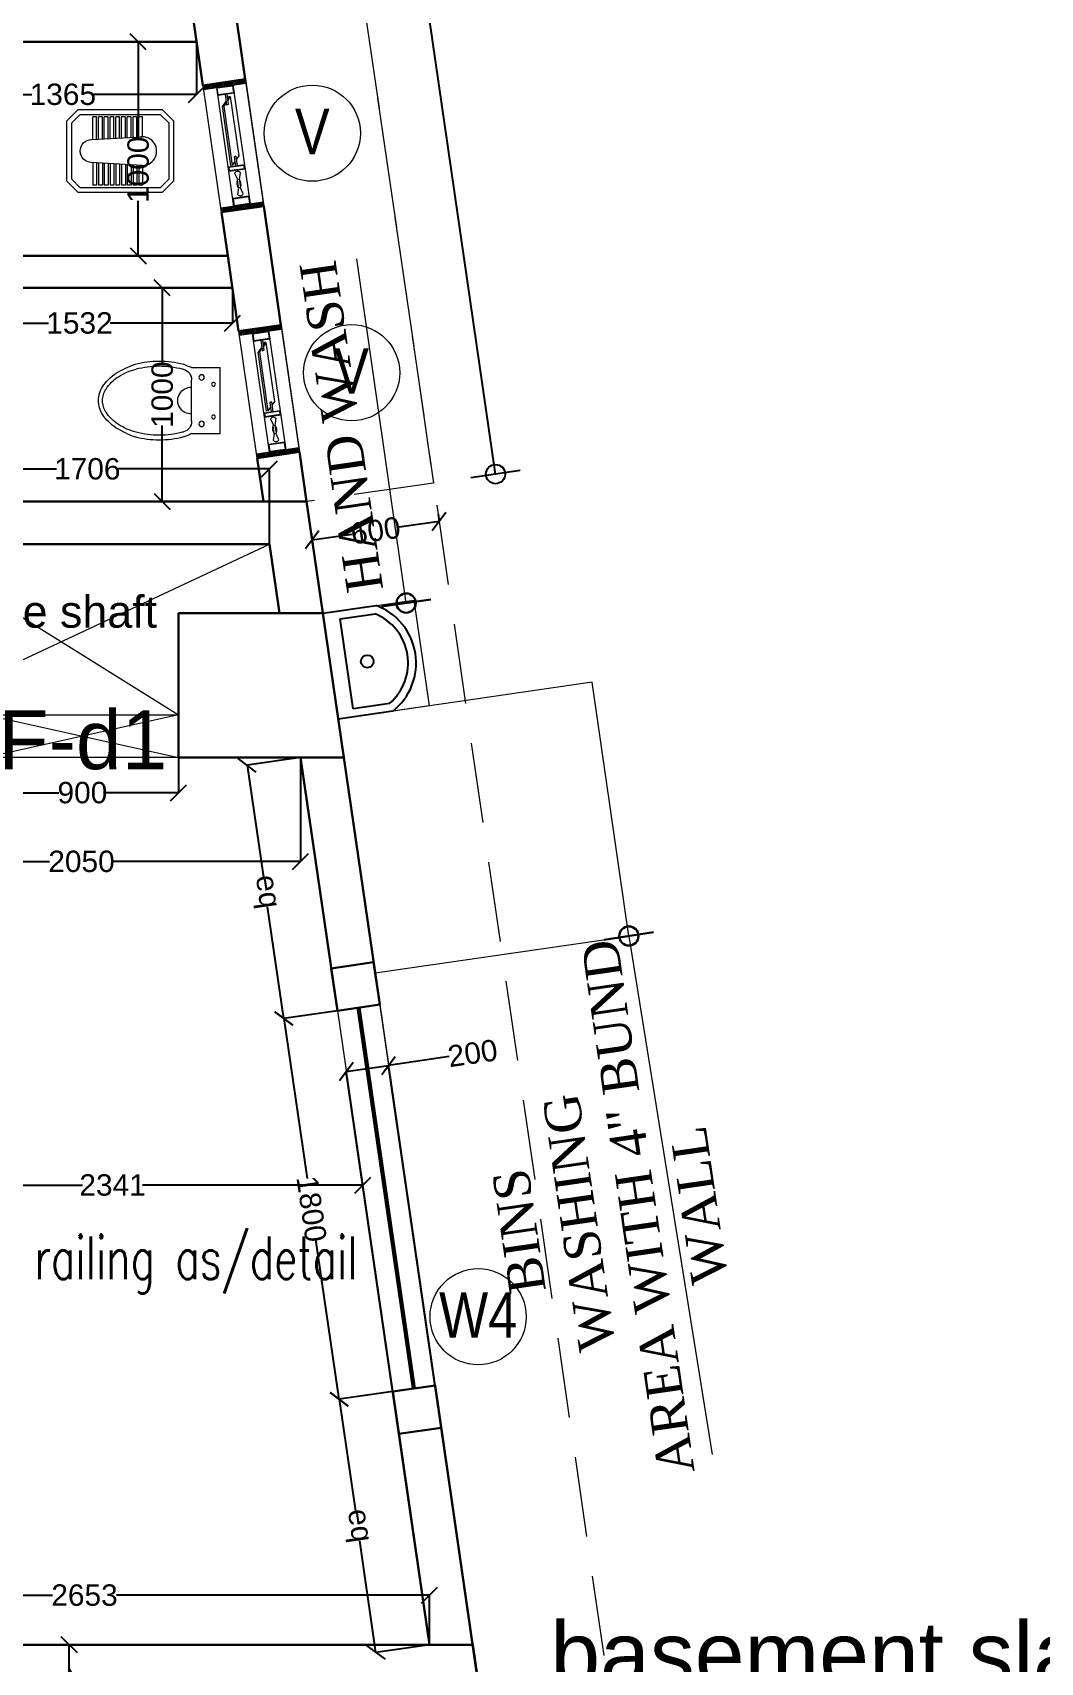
# Model space of a CAD drawing. Header units: inches. Extents: x 148614 to 294443, y 4730 to 138360.
# Drawn here: x 235160 to 239875, y 115113 to 122737 of the extents above; entities that cross this region are included whole.
import ezdxf
from ezdxf.enums import TextEntityAlignment as Align

# ---------------------------------------------------------------- set-up
doc = ezdxf.new("R2010")
doc.units = ezdxf.units.IN
doc.header["$MEASUREMENT"] = 0
for name, pattern in [('( Hidden )', [0.375, 0.25, -0.125]), ('1', [0]), ('HIDDEN2', [0.1875, 0.125, -0.0625])]:
    doc.linetypes.add(name, pattern=pattern)
doc.layers.get('DEFPOINTS').update_dxf_attribs({"color": 40, "lineweight": 15})
for name, color, linetype, lineweight in [('00_after bu', 7, 'Continuous', 13), ('A -PLASTER LINE', 8, 'Continuous', 0), ('basin', 13, 'Continuous', 0), ('BUILDING  LINE', 46, 'Continuous', 0), ('Column', 32, 'Continuous', 30), ('description text', 34, 'Continuous', 15), ('DIAMENSION', 122, 'Continuous', 15), ('DIMENSION', 1, 'Continuous', 15), ('door window text', 242, 'Continuous', 13), ('dotted gen.& dotted windows', 252, 'HIDDEN2', 15), ('furniture', 252, '1', 15), ('glass', 132, 'Continuous', 25), ('I- STONE', 8, 'Continuous', 0), ('I- WINDOW', 8, 'Continuous', 0), ('Lvl.', 34, 'Continuous', 13), ('MEP INPUTS', 7, 'Continuous', 15), ('mullion', 6, 'Continuous', 30), ('room text', 7, 'Continuous', 13), ('SDA_ELEVATION', 8, 'Continuous', 15), ('text', 7, 'Continuous', 15), ('wall cut', 7, 'Continuous', 30), ('wall ele', 7, 'Continuous', 15), ('WALLS', 7, 'Continuous', 15)]:
    doc.layers.add(name, color=color, linetype=linetype, lineweight=lineweight)
for name, color, linetype in [('DIM 02 DMART', 8, 'Continuous'), ('FURN', 6, 'Continuous'), ('toilet area', 7, 'Continuous')]:
    doc.layers.add(name, color=color, linetype=linetype)
doc.styles.add('ARIAL', font='arial.ttf')
doc.styles.add('dim detail', font='simplex.shx', dxfattribs={"width": 0.65})
doc.styles.add('dim inside', font='simplex.shx', dxfattribs={"width": 0.7, "height": 100})
doc.styles.add('opning tag', font='ARIALN.TTF', dxfattribs={"height": 175})
doc.styles.add('room text', font='arial.ttf', dxfattribs={"height": 150})
doc.styles.add('style2', font='GOTHIC.TTF', dxfattribs={"height": 180})
doc.dimstyles.new('dim inside', dxfattribs={"dimtxt": 225, "dimasz": 180, "dimexe": 0, "dimexo": 0, "dimgap": 10, "dimtad": 0, "dimdec": 0, "dimzin": 0, "dimdsep": 46, "dimtxsty": 'dim detail', "dimblk": 'SMALL', "dimcen": 0.09, "dimse1": 1, "dimse2": 1, "dimclrd": 256, "dimclrt": 256, "dimadec": 0, "dimazin": 0, "dimtfac": 1, "dimtdec": 0, "dimtofl": 0, "dimtmove": 1, "dimatfit": 3, "dimldrblk": 'SMALL', "dimfxl": 1, "dimtolj": 1, "dimtzin": 0, "dimlwd": -1, "dimarcsym": 2})
doc.dimstyles.new('Dmart', dxfattribs={"dimtxt": 100, "dimasz": 75, "dimexe": 0.0625, "dimexo": 0.0625, "dimgap": 0.09, "dimtad": 0, "dimdec": 0, "dimzin": 0, "dimdsep": 46, "dimtxsty": 'ARIAL', "dimblk": 'OBLIQUE', "dimcen": 0.09, "dimclrt": 252, "dimadec": 0, "dimazin": 0, "dimtfac": 1, "dimtdec": 0, "dimtofl": 0, "dimtmove": 1, "dimatfit": 3, "dimldrblk": 'OBLIQUE', "dimfxl": 1, "dimtolj": 1, "dimtzin": 0, "dimarcsym": 0})

# ---------------------------------------------------------------- blocks, each defined once
blk = doc.blocks.new('FUR')
at = {"layer": 'FURN'}
for p, q in [((290.2171, 238.0916), (290.4835, 238.0916)), ((290.2985, 238.0516), (290.473, 238.0516)), ((290.2985, 237.6016), (290.2985, 238.0516)), ((290.4797, 237.6016), (290.2985, 237.6016)), ((290.4908, 237.5616), (290.2171, 237.5616))]:
    blk.add_line(p, q, dxfattribs=at)
blk.add_circle((290.4007, 237.8235), 0.0315, dxfattribs=at)
for radius, start, end in [(0.3034, 299.91332, 61.6705), (0.2634, 302.15441, 59.55473)]:
    blk.add_arc((290.3395, 237.8245), radius, start, end, dxfattribs=at)
blk = doc.blocks.new('A$C6CC7756A')
at = {"layer": 'basin'}
blk.add_lwpolyline([(0, 0.5), (0.43, 0.5), (0.43, 0), (0, 0)], close=True, dxfattribs=at)
at = {"layer": 'FURN', "xscale": 0.9433962264139287, "yscale": 0.9433962264139287, "zscale": 0.9433962264139287, "rotation": 180}
blk.add_blockref('FUR', (274.2197, 224.6147), dxfattribs=at)
blk = doc.blocks.new('_Oblique')
at = {"color": 0, "linetype": 'ByBlock', "lineweight": -2}
blk.add_line((-0.5, -0.5), (0.5, 0.5), dxfattribs=at)
blk = doc.blocks.new('*D230')
at = {"layer": 'DEFPOINTS', "color": 0}
for p in [(234364, 119346), (236414, 119346), (236414, 118859.8)]:
    blk.add_point(p, dxfattribs=at)
at = {"layer": 'DIM 02 DMART', "color": 0, "lineweight": -2}
for p, q in [((234364, 119345.9), (234364, 118859.8)), ((236414, 119345.9), (236414, 118859.8)), ((234364, 118859.8), (235238.9, 118859.8)), ((236414, 118859.8), (235539.1, 118859.8))]:
    blk.add_line(p, q, dxfattribs=at)
at = {"layer": 'DIM 02 DMART', "color": 0, "lineweight": -2, "xscale": 75, "yscale": 75, "zscale": 75, "rotation": 180}
blk.add_blockref('_Oblique', (234364, 118859.8), dxfattribs=at)
at = {"layer": 'DIM 02 DMART', "color": 0, "lineweight": -2, "xscale": 75, "yscale": 75, "zscale": 75}
blk.add_blockref('_Oblique', (236414, 118859.8), dxfattribs=at)
at = {"layer": 'DIM 02 DMART', "color": 252, "insert": (235389, 118859.8), "char_height": 100, "attachment_point": 5, "style": 'ARIAL'}
blk.add_mtext('\\A1;2050', dxfattribs=at)
blk = doc.blocks.new('*D231')
at = {"layer": 'DEFPOINTS', "color": 0}
for p in [(237017, 115427.4), (234364, 115196), (237017, 115196)]:
    blk.add_point(p, dxfattribs=at)
at = {"layer": 'DIM 02 DMART', "color": 0, "lineweight": -2}
for p, q in [((234364, 115196), (234364, 115427.4)), ((234364, 115427.4), (235252.7, 115427.4)), ((237017, 115427.4), (235553.3, 115427.4)), ((237017, 115196), (237017, 115427.4))]:
    blk.add_line(p, q, dxfattribs=at)
at = {"layer": 'DIM 02 DMART', "color": 0, "lineweight": -2, "xscale": 75, "yscale": 75, "zscale": 75, "rotation": 180}
blk.add_blockref('_Oblique', (234364, 115427.4), dxfattribs=at)
at = {"layer": 'DIM 02 DMART', "color": 0, "lineweight": -2, "xscale": 75, "yscale": 75, "zscale": 75}
blk.add_blockref('_Oblique', (237017, 115427.4), dxfattribs=at)
at = {"layer": 'DIM 02 DMART', "color": 252, "insert": (235403, 115427.4), "char_height": 100, "attachment_point": 5, "style": 'ARIAL'}
blk.add_mtext('\\A1;2653', dxfattribs=at)
blk = doc.blocks.new('*D113')
at = {"layer": 'DEFPOINTS', "color": 0}
for p in [(234739.1, 115196), (235332, 115196), (234739.1, 114966)]:
    blk.add_point(p, dxfattribs=at)
at = {"layer": 'DIM 02 DMART', "color": 0, "lineweight": -2}
for p, q in [((234739.1, 115196), (235332.1, 115196)), ((235332, 114966), (235332, 115196)), ((235332, 115081), (235547.7, 114710.6)), ((234739.1, 114966), (235332.1, 114966)), ((235547.7, 114710.6), (235547.7, 114710.4))]:
    blk.add_line(p, q, dxfattribs=at)
at = {"layer": 'DIM 02 DMART', "color": 0, "lineweight": -2, "xscale": 75, "yscale": 75, "zscale": 75}
for p, rotation in [((235332, 115196), 90), ((235332, 114966), 270)]:
    blk.add_blockref('_Oblique', p, dxfattribs=dict(at, rotation=rotation))
at = {"layer": 'DIM 02 DMART', "color": 252, "insert": (235547.7, 114599.2), "char_height": 100, "attachment_point": 5, "rotation": 90, "style": 'ARIAL'}
blk.add_mtext('\\A1;230', dxfattribs=at)
blk = doc.blocks.new('*D234')
at = {"layer": 'DEFPOINTS', "color": 0}
for p in [(234562.6, 122693.5), (235927.6, 122693.5), (235927.6, 122448.1)]:
    blk.add_point(p, dxfattribs=at)
at = {"layer": 'DIM 02 DMART', "color": 0, "lineweight": -2}
for p, q in [((234562.6, 122693.4), (234562.6, 122448)), ((235927.6, 122693.4), (235927.6, 122448)), ((234562.6, 122448.1), (235156.7, 122448.1)), ((235927.6, 122448.1), (235446.8, 122448.1))]:
    blk.add_line(p, q, dxfattribs=at)
at = {"layer": 'DIM 02 DMART', "color": 0, "lineweight": -2, "xscale": 75, "yscale": 75, "zscale": 75, "rotation": 180}
blk.add_blockref('_Oblique', (234562.6, 122448.1), dxfattribs=at)
at = {"layer": 'DIM 02 DMART', "color": 0, "lineweight": -2, "xscale": 75, "yscale": 75, "zscale": 75}
blk.add_blockref('_Oblique', (235927.6, 122448.1), dxfattribs=at)
at = {"layer": 'DIM 02 DMART', "color": 252, "insert": (235301.8, 122448.1), "char_height": 100, "attachment_point": 5, "style": 'ARIAL'}
blk.add_mtext('\\A1;1365', dxfattribs=at)
blk = doc.blocks.new('*D235')
at = {"layer": 'DEFPOINTS', "color": 0}
for p in [(234562.6, 121543.5), (236094.7, 121543.5), (236094.7, 121378.4)]:
    blk.add_point(p, dxfattribs=at)
at = {"layer": 'DIM 02 DMART', "color": 0, "lineweight": -2}
for p, q in [((234562.6, 121543.4), (234562.6, 121378.4)), ((236094.7, 121543.4), (236094.7, 121378.4)), ((234562.6, 121378.4), (235235.3, 121378.4)), ((236094.7, 121378.4), (235523.7, 121378.4))]:
    blk.add_line(p, q, dxfattribs=at)
at = {"layer": 'DIM 02 DMART', "color": 0, "lineweight": -2, "xscale": 75, "yscale": 75, "zscale": 75, "rotation": 180}
blk.add_blockref('_Oblique', (234562.6, 121378.4), dxfattribs=at)
at = {"layer": 'DIM 02 DMART', "color": 0, "lineweight": -2, "xscale": 75, "yscale": 75, "zscale": 75}
blk.add_blockref('_Oblique', (236094.7, 121378.4), dxfattribs=at)
at = {"layer": 'DIM 02 DMART', "color": 252, "insert": (235379.5, 121378.4), "char_height": 100, "attachment_point": 5, "style": 'ARIAL'}
blk.add_mtext('\\A1;1532', dxfattribs=at)
blk = doc.blocks.new('*D239')
at = {"layer": 'DEFPOINTS', "color": 0}
for p in [(235927.6, 122693.5), (235654.2, 121693.5), (235927.6, 121693.5)]:
    blk.add_point(p, dxfattribs=at)
at = {"layer": 'DIM 02 DMART', "color": 0, "lineweight": -2}
for p, q in [((235927.6, 122693.5), (235654.2, 122693.5)), ((235654.2, 122693.5), (235654.2, 122239.9)), ((235654.2, 121693.5), (235654.2, 121950.9)), ((235927.6, 121693.5), (235654.2, 121693.5))]:
    blk.add_line(p, q, dxfattribs=at)
at = {"layer": 'DIM 02 DMART', "color": 0, "lineweight": -2, "xscale": 75, "yscale": 75, "zscale": 75}
for p, rotation in [((235654.2, 122693.5), 90), ((235654.2, 121693.5), 270)]:
    blk.add_blockref('_Oblique', p, dxfattribs=dict(at, rotation=rotation))
at = {"layer": 'DIM 02 DMART', "color": 252, "insert": (235654.2, 122095.4), "char_height": 100, "attachment_point": 5, "rotation": 90, "style": 'ARIAL'}
blk.add_mtext('\\A1;1000', dxfattribs=at)
blk = doc.blocks.new('*D240')
at = {"layer": 'DEFPOINTS', "color": 0}
for p in [(236094.7, 121543.5), (235767, 120543.5), (236094.7, 120543.5)]:
    blk.add_point(p, dxfattribs=at)
at = {"layer": 'DIM 02 DMART', "color": 0, "lineweight": -2}
for p, q in [((236094.7, 121543.5), (235767, 121543.5)), ((235767, 121543.5), (235767, 121188)), ((235767, 120543.5), (235767, 120898.9)), ((236094.7, 120543.5), (235767, 120543.5))]:
    blk.add_line(p, q, dxfattribs=at)
at = {"layer": 'DIM 02 DMART', "color": 0, "lineweight": -2, "xscale": 75, "yscale": 75, "zscale": 75}
for p, rotation in [((235767, 121543.5), 90), ((235767, 120543.5), 270)]:
    blk.add_blockref('_Oblique', p, dxfattribs=dict(at, rotation=rotation))
at = {"layer": 'DIM 02 DMART', "color": 252, "insert": (235767, 121043.5), "char_height": 100, "attachment_point": 5, "rotation": 90, "style": 'ARIAL'}
blk.add_mtext('\\A1;1000', dxfattribs=at)
blk = doc.blocks.new('*D118')
at = {"layer": 'DEFPOINTS', "color": 0}
for p in [(234943.1, 119546), (235843, 119576), (235843, 119181.4)]:
    blk.add_point(p, dxfattribs=at)
at = {"layer": 'DIM 02 DMART', "color": 0, "lineweight": -2}
for p, q in [((234943.1, 119545.9), (234943.1, 119181.3)), ((235843, 119575.9), (235843, 119181.3)), ((234943.1, 119181.4), (235282.7, 119181.4)), ((235843, 119181.4), (235503.4, 119181.4))]:
    blk.add_line(p, q, dxfattribs=at)
at = {"layer": 'DIM 02 DMART', "color": 0, "lineweight": -2, "xscale": 75, "yscale": 75, "zscale": 75, "rotation": 180}
blk.add_blockref('_Oblique', (234943.1, 119181.4), dxfattribs=at)
at = {"layer": 'DIM 02 DMART', "color": 0, "lineweight": -2, "xscale": 75, "yscale": 75, "zscale": 75}
blk.add_blockref('_Oblique', (235843, 119181.4), dxfattribs=at)
at = {"layer": 'DIM 02 DMART', "color": 252, "insert": (235393.1, 119181.4), "char_height": 100, "attachment_point": 5, "style": 'ARIAL'}
blk.add_mtext('\\A1;900', dxfattribs=at)
blk = doc.blocks.new('opning tag')
at = {"layer": 'door window text', "linetype": 'Continuous'}
blk.add_circle((0, 0), 132.3, dxfattribs=at)
at = {"layer": 'door window text', "style": 'opning tag'}
blk.add_attdef('D1', text='', height=125, dxfattribs=at).set_placement((0, -57.7), align=Align.CENTER)
blk = doc.blocks.new('A$C3BE823E1')
at = {"layer": 'I- STONE'}
h = blk.add_hatch(dxfattribs=at)
h.set_pattern_fill('ANSI31', color=252, scale=0.051047, angle=270, style=0)
h.set_pattern_definition([(45, (-48.462913, 0.580857), (0.0045119756, -0.0045119756), [])])
h.paths.add_polyline_path([(-0.1, 0.5809), (0.1, 0.5809), (0.1, 0.6), (-0.1, 0.6)])
h = blk.add_hatch(dxfattribs=at)
h.set_pattern_fill('ANSI31', color=252, scale=0.051047, angle=270, style=0)
h.set_pattern_definition([(45, (-48.462913, -2e-07), (0.0045119756, -0.0045119756), [])])
h.paths.add_polyline_path([(-0.1, 0), (0.1, 0), (0.1, 0.0191), (-0.1, 0.0191)])
at = {"layer": 'A -PLASTER LINE'}
for p, q in [((0.0702, 0.6), (-0.0702, 0.6)), ((0.1, 0.0191), (-0.1, 0.0191)), ((-0.1, 0), (0.1, 0))]:
    blk.add_line(p, q, dxfattribs=at)
at = {"layer": 'I- STONE'}
for points in [[(-0.1, 0.5809), (0.1, 0.5809), (0.1, 0.6), (-0.1, 0.6)], [(0.1, 0), (-0.1, 0), (-0.1, 0.6), (0.1, 0.6)], [(-0.1, 0), (0.1, 0), (0.1, 0.0191), (-0.1, 0.0191)]]:
    blk.add_lwpolyline(points, close=True, dxfattribs=at)
at = {"layer": 'I- WINDOW', "lineweight": 20, "ltscale": 5}
for p, q in [((-0.0128, 0.5298), (-0.0033, 0.497)), ((-0.0128, 0.4277), (-0.0033, 0.4605)), ((0.0128, 0.5298), (0.0032, 0.497)), ((0.0128, 0.4277), (0.0032, 0.4605))]:
    blk.add_line(p, q, dxfattribs=at)
at = {"layer": 'I- WINDOW'}
for p, q in [((-0.004, 0.3491), (-0.004, 0.3958)), ((0.004, 0.3519), (0.004, 0.3958)), ((-0.004, 0.3491), (0.004, 0.3519)), ((-0.004, 0.1053), (0.004, 0.1081)), ((-0.004, 0.0574), (-0.004, 0.1053)), ((0.004, 0.0574), (0.004, 0.1081))]:
    blk.add_line(p, q, dxfattribs=at)
at = {"layer": 'I- WINDOW', "color": 130, "lineweight": 20, "ltscale": 5}
for p, q in [((0.004, 0.3737), (0.0183, 0.3891)), ((0.0183, 0.1097), (0.0183, 0.3891)), ((0.0183, 0.3891), (0.0247, 0.3891)), ((0.0247, 0.3891), (0.0247, 0.1097)), ((-0.0183, 0.3496), (-0.004, 0.3651)), ((-0.0183, 0.0702), (-0.0183, 0.3496)), ((-0.0183, 0.0702), (-0.004, 0.0857)), ((-0.0119, 0.0702), (-0.004, 0.0788)), ((0.004, 0.0943), (0.0183, 0.1097)), ((0.004, 0.0874), (0.0247, 0.1097)), ((0.0183, 0.1097), (0.0247, 0.1097)), ((-0.0183, 0.0702), (-0.0119, 0.0702))]:
    blk.add_line(p, q, dxfattribs=at)
at = {"layer": 'I- WINDOW'}
for points in [[(-0.0383, 0.0191), (-0.0383, 0.5809), (0.0383, 0.5809), (0.0383, 0.0191)], [(-0.0383, 0.5426), (-0.0383, 0.5809), (0.0383, 0.5809), (0.0383, 0.5426)], [(-0.0357, 0.5451), (-0.0357, 0.5783), (0.0357, 0.5783), (0.0357, 0.5451)], [(0.0383, 0.3958), (0.0383, 0.415), (-0.0383, 0.415), (-0.0383, 0.3958)], [(0.0357, 0.3984), (0.0357, 0.4124), (-0.0357, 0.4124), (-0.0357, 0.3984)], [(-0.0383, 0.0191), (-0.0383, 0.0574), (0.0383, 0.0574), (0.0383, 0.0191)], [(-0.0357, 0.0217), (-0.0357, 0.0549), (0.0357, 0.0549), (0.0357, 0.0217)]]:
    blk.add_lwpolyline(points, close=True, dxfattribs=at)
at = {"layer": 'I- WINDOW', "lineweight": 20, "ltscale": 5}
blk.add_lwpolyline([(-0.0059, 0.4605), (0.0059, 0.4605), (0.0059, 0.497), (-0.0059, 0.497)], close=True, dxfattribs=at)
for centre, radius, start, end in [((0, 0.5202), 0.016, 37.02649, 142.97351), ((0.0342, 0.4788), 0.044, 155.5642, 204.4358), ((-0.0342, 0.4788), 0.044, 335.5642, 24.4358), ((0, 0.4373), 0.016, 217.02649, 322.97351)]:
    blk.add_arc(centre, radius, start, end, dxfattribs=at)
blk = doc.blocks.new('*D276')
at = {"layer": 'DEFPOINTS', "color": 0}
for p in [(234364, 117346), (236704.6, 117346), (236704.6, 117346)]:
    blk.add_point(p, dxfattribs=at)
at = {"layer": 'DIM 02 DMART', "color": 0, "lineweight": -2}
for p, q in [((234364, 117346), (235393.7, 117346)), ((236704.6, 117346), (235674.9, 117346))]:
    blk.add_line(p, q, dxfattribs=at)
at = {"layer": 'DIM 02 DMART', "color": 0, "lineweight": -2, "xscale": 75, "yscale": 75, "zscale": 75, "rotation": 180}
blk.add_blockref('_Oblique', (234364, 117346), dxfattribs=at)
at = {"layer": 'DIM 02 DMART', "color": 0, "lineweight": -2, "xscale": 75, "yscale": 75, "zscale": 75}
blk.add_blockref('_Oblique', (236704.6, 117346), dxfattribs=at)
at = {"layer": 'DIM 02 DMART', "color": 252, "insert": (235534.3, 117346), "char_height": 100, "attachment_point": 5, "style": 'ARIAL'}
blk.add_mtext('\\A1;2341', dxfattribs=at)
blk = doc.blocks.new('*D129')
at = {"layer": 'DEFPOINTS', "color": 0}
for p in [(236825.4, 117905.6), (237214.9, 115224.7), (237017, 115196)]:
    blk.add_point(p, dxfattribs=at)
at = {"layer": 'DIM 02 DMART', "color": 0, "lineweight": -2}
for p, q in [((237108.9, 117946.8), (236825.4, 117905.6)), ((236627.5, 117876.8), (236825.4, 117905.6)), ((237017, 115196), (236627.5, 117876.9)), ((237214.9, 115224.8), (236825.4, 117905.6))]:
    blk.add_line(p, q, dxfattribs=at)
at = {"layer": 'DIM 02 DMART', "color": 0, "lineweight": -2, "xscale": 75, "yscale": 75, "zscale": 75}
for p, rotation in [((236825.4, 117905.6), 8.266803408117898), ((236627.5, 117876.8), 188.2668034081179)]:
    blk.add_blockref('_Oblique', p, dxfattribs=dict(at, rotation=rotation))
at = {"layer": 'DIM 02 DMART', "color": 252, "insert": (237218.9, 117962.8), "char_height": 100, "attachment_point": 5, "rotation": 8.2668, "style": 'ARIAL'}
blk.add_mtext('\\A1;200', dxfattribs=at)
blk = doc.blocks.new('wrgweg-flat-3')
at = {"layer": 'SDA_ELEVATION', "lineweight": 0}
for p, q in [((24.0451, -39.5641), (24.0451, -39.4302)), ((24.0451, -39.4302), (24.3535, -39.4302)), ((24.3535, -39.5641), (24.3535, -39.4302)), ((24.1025, -39.5641), (24.296, -39.5641))]:
    blk.add_line(p, q, dxfattribs=at)
for centre, major_axis, ratio, start_param, end_param in [((24.1229, -39.4619), (-0.00634, -0.00634), 1, 3.141593, 9.424778), ((24.2757, -39.4619), (-0.00634, -0.00634), 1, 3.141593, 9.424778), ((24.2457, -39.6726), (0.1613, -0.1613), 1, -2.851641, -2.673394), ((24.1025, -39.616), (0.0366, -0.0366), 1, 2.356194, 3.653529), ((24.0905, -39.5175), (0.00888, -0.00888), 1, -1.570796, 4.712389), ((24.1993, -39.5659), (-0.0444, -0.0444), 1, -0.813974, 2.384771), ((24.308, -39.5175), (0.00888, -0.00888), 1, -1.570796, 4.712389), ((24.296, -39.616), (-0.0366, -0.0366), 1, 2.629657, 3.926991), ((24.5409, -39.5057), (0.1388, -0.1388), 1, -2.053789, -1.846586), ((24.4606, -39.7152), (0.3156, -0.3156), 1, -2.613923, -2.356194), ((24.4642, -39.7152), (0.3019, -0.3019), 1, -2.613923, -2.356194), ((24.3336, -39.6808), (0.2063, -0.2063), 1, -2.629657, -2.613923), ((24.0649, -39.6808), (0.2063, -0.2063), 1, 1.043126, 1.05886), ((23.9343, -39.7152), (0.3019, -0.3019), 1, 0.785398, 1.043126), ((23.938, -39.7152), (-0.3156, -0.3156), 1, 2.356194, 2.613923), ((24.4606, -39.7152), (-0.3156, -0.3156), 1, -0.785398, -0.52767), ((24.4642, -39.7152), (0.3019, -0.3019), 1, -2.356194, -2.098466), ((23.9343, -39.7152), (0.3019, -0.3019), 1, 0.52767, 0.785398), ((23.938, -39.7152), (0.3156, -0.3156), 1, 0.52767, 0.785398), ((24.3336, -39.7496), (0.1993, -0.3741), 0.733293, -1.744372, -1.514097), ((24.3336, -39.7496), (0.2063, -0.2063), 1, -2.098466, -1.789465), ((24.0649, -39.7496), (-0.2063, -0.2063), 1, 1.789465, 2.098466), ((24.0649, -39.7496), (-0.199, -0.3735), 0.734441, 1.514009, 1.74463), ((24.2511, -39.8021), (0.1509, -0.1509), 1, -1.789465, -1.362411), ((24.2511, -39.8021), (-0.1372, -0.1372), 1, -0.218669, 0.208386), ((24.1474, -39.8021), (0.1372, -0.1372), 1, -0.208386, 0.218669), ((24.1474, -39.8021), (-0.1509, -0.1509), 1, 1.362411, 1.789465), ((24.1993, -39.8818), (-0.0837, -0.0837), 1, 0.208386, 0.785398), ((24.1993, -39.8818), (0.07, -0.07), 1, -1.362411, -0.785398), ((24.1993, -39.8818), (-0.07, -0.07), 1, 0.785398, 1.362411), ((24.1993, -39.8818), (0.0837, -0.0837), 1, -0.785398, -0.208386)]:
    blk.add_ellipse(centre, major_axis=major_axis, ratio=ratio, start_param=start_param, end_param=end_param, dxfattribs=at)
blk = doc.blocks.new('A$C4E931506-flat-3')
at = {"layer": 'SDA_ELEVATION', "lineweight": 0}
for p, q in [((-0.0672, -0.4379), (-0.1595, -0.4379)), ((-0.1595, -0.4379), (-0.1595, -0.4558)), ((-0.0663, -0.4558), (-0.1595, -0.4558)), ((0.0663, -0.4558), (0.1595, -0.4558)), ((0.0672, -0.4379), (0.1595, -0.4379)), ((0.1595, -0.4379), (0.1595, -0.4558)), ((-0.0658, -0.4647), (-0.1595, -0.4647)), ((-0.1595, -0.4647), (-0.1595, -0.4827)), ((-0.0647, -0.4827), (-0.1595, -0.4827)), ((-0.0642, -0.4916), (-0.1595, -0.4916)), ((-0.1595, -0.4916), (-0.1595, -0.5095)), ((-0.0632, -0.5095), (-0.1595, -0.5095)), ((-0.0627, -0.5185), (-0.1595, -0.5185)), ((-0.1595, -0.5185), (-0.1595, -0.5364)), ((0.0627, -0.5185), (0.1595, -0.5185)), ((0.0632, -0.5095), (0.1595, -0.5095)), ((0.0642, -0.4916), (0.1595, -0.4916)), ((0.0647, -0.4827), (0.1595, -0.4827)), ((0.0658, -0.4647), (0.1595, -0.4647)), ((0.1595, -0.4647), (0.1595, -0.4827)), ((0.1595, -0.4916), (0.1595, -0.5095)), ((0.1595, -0.5185), (0.1595, -0.5364)), ((-0.0617, -0.5364), (-0.1595, -0.5364)), ((-0.0612, -0.5454), (-0.1595, -0.5454)), ((-0.1595, -0.5454), (-0.1595, -0.5633)), ((-0.0602, -0.5633), (-0.1595, -0.5633)), ((-0.0597, -0.5722), (-0.1595, -0.5722)), ((-0.1595, -0.5722), (-0.1595, -0.5902)), ((-0.0586, -0.5902), (-0.1595, -0.5902)), ((-0.0581, -0.5991), (-0.1595, -0.5991)), ((-0.1595, -0.5991), (-0.1595, -0.617)), ((0.0581, -0.5991), (0.1595, -0.5991)), ((0.0586, -0.5902), (0.1595, -0.5902)), ((0.0597, -0.5722), (0.1595, -0.5722)), ((0.0602, -0.5633), (0.1595, -0.5633)), ((0.0612, -0.5454), (0.1595, -0.5454)), ((0.0617, -0.5364), (0.1595, -0.5364)), ((0.1595, -0.5454), (0.1595, -0.5633)), ((0.1595, -0.5722), (0.1595, -0.5902)), ((0.1595, -0.5991), (0.1595, -0.617)), ((-0.0571, -0.617), (-0.1595, -0.617)), ((-0.0566, -0.626), (-0.1595, -0.626)), ((-0.1595, -0.626), (-0.1595, -0.6439)), ((-0.0556, -0.6439), (-0.1595, -0.6439)), ((-0.0551, -0.6529), (-0.1595, -0.6529)), ((-0.1595, -0.6529), (-0.1595, -0.6708)), ((-0.0541, -0.6708), (-0.1595, -0.6708)), ((0.0541, -0.6708), (0.1595, -0.6708)), ((0.0551, -0.6529), (0.1595, -0.6529)), ((0.0556, -0.6439), (0.1595, -0.6439)), ((0.0566, -0.626), (0.1595, -0.626)), ((0.0571, -0.617), (0.1595, -0.617)), ((0.1595, -0.626), (0.1595, -0.6439)), ((0.1595, -0.6529), (0.1595, -0.6708))]:
    blk.add_line(p, q, dxfattribs=at)
for points in [[(-0.1398, -0.7935), (0.1398, -0.7935), (0.1926, -0.7407), (0.1926, -0.3447), (0.1398, -0.2919), (-0.1398, -0.2919), (-0.1926, -0.3447), (-0.1926, -0.7407)], [(-0.1305, -0.7711), (0.1305, -0.7711), (0.1702, -0.7314), (0.1702, -0.354), (0.1305, -0.3142), (-0.1305, -0.3142), (-0.1702, -0.354), (-0.1702, -0.7314)]]:
    blk.add_lwpolyline(points, close=True, dxfattribs=at)
blk.add_lwpolyline([(0.0672, -0.4397), (0.0538, -0.6762, -1), (-0.0538, -0.6762), (-0.0672, -0.4397)], format="xyb", dxfattribs=at)
blk.add_arc((0, -0.4397), 0.0672, 353.49611, 186.50389, dxfattribs=at)
blk = doc.blocks.new('zzxvzxv')
at = {"layer": 'DIMENSION', "color": 32, "lineweight": 0, "ltscale": 100}
for p, q in [((2322497.1, -2946640.9), (2322001.8, -2946640.9)), ((2322001.8, -2946640.9), (2322001.8, -2946679)), ((2322497.1, -2946679), (2322001.8, -2946679)), ((2322497.1, -2947290.9), (2322001.8, -2947290.9)), ((2322001.8, -2947290.9), (2322001.8, -2947329)), ((2322497.1, -2947329), (2322001.8, -2947329))]:
    blk.add_line(p, q, dxfattribs=at)
at = {"layer": 'WALLS', "lineweight": 0, "ltscale": 100}
blk.add_line((2322039.9, -2947290.9), (2322039.9, -2946679), dxfattribs=at)
at = {"layer": 'text', "color": 7, "lineweight": 0, "style": 'ARIAL', "width": 0.85}
blk.add_text('U', height=251.5, rotation=270, dxfattribs=at).set_placement((2322222.1, -2947008.3), align=Align.MIDDLE_CENTER)
blk = doc.blocks.new('OV')
at = {"layer": 'furniture', "color": 40, "linetype": 'Continuous'}
for p, q in [((-0.64, 0), (0.64, 0)), ((-0.64, -3.12), (-0.64, 0)), ((0.64, -3.16), (0.64, 0)), ((-0.64, -6.18), (-0.64, -5.62)), ((0.64, -6.18), (-0.64, -6.18)), ((0.64, -6.18), (0.64, -5.58))]:
    blk.add_line(p, q, dxfattribs=at)
at = {"layer": 'furniture', "color": 143, "linetype": 'Continuous'}
for points in [[(-10.06, -9.14), (-10.02, -9.81), (-9.89, -10.53), (-9.68, -11.23), (-9.39, -11.92), (-9.02, -12.57), (-8.58, -13.19), (-8.07, -13.78), (-7.5, -14.33), (-6.88, -14.83), (-6.2, -15.29), (-5.48, -15.7), (-4.71, -16.05), (-3.91, -16.36), (-3.08, -16.62), (-2.22, -16.81), (-1.35, -16.96), (-0.46, -17.04), (0.43, -17.07), (1.32, -17.04), (2.2, -16.96), (3.08, -16.81), (3.93, -16.62), (4.76, -16.36), (5.56, -16.05), (6.33, -15.7), (7.05, -15.29), (7.73, -14.83), (8.36, -14.33), (8.93, -13.78), (9.43, -13.19), (9.87, -12.57), (10.24, -11.92), (10.53, -11.23), (10.74, -10.53), (10.87, -9.81), (10.92, -9.08), (10.87, -8.36), (10.74, -7.64), (10.53, -6.93), (10.24, -6.25), (9.87, -5.6), (9.43, -4.98), (8.93, -4.39), (8.36, -3.84), (7.73, -3.34), (7.05, -2.88), (6.33, -2.47), (5.56, -2.11), (4.76, -1.81), (3.93, -1.55), (3.08, -1.35), (2.2, -1.21), (1.32, -1.13), (0.46, -1.1)], [(0.4, -1.1), (-0.46, -1.13), (-1.35, -1.21), (-2.22, -1.35), (-3.08, -1.55), (-3.91, -1.81), (-4.71, -2.11), (-5.48, -2.47), (-6.2, -2.88), (-6.88, -3.34), (-7.5, -3.84), (-8.07, -4.39), (-8.58, -4.98), (-9.02, -5.6), (-9.39, -6.25), (-9.68, -6.93), (-9.89, -7.64), (-10.02, -8.36), (-10.06, -9.03)], [(-9.07, -9.08), (-9.04, -9.69), (-8.93, -10.3), (-8.75, -10.9), (-8.5, -11.48), (-8.18, -12.04), (-7.8, -12.58), (-7.35, -13.1), (-6.85, -13.58), (-6.29, -14.03), (-5.68, -14.45), (-5.02, -14.82), (-4.32, -15.15), (-3.59, -15.43), (-2.82, -15.66), (-2.03, -15.85), (-1.22, -15.98), (-0.4, -16.06), (0.43, -16.08), (1.25, -16.06), (2.08, -15.98), (2.89, -15.85), (3.68, -15.66), (4.44, -15.43), (5.18, -15.15), (5.88, -14.82), (6.53, -14.45), (7.14, -14.03), (7.7, -13.58), (8.21, -13.1), (8.65, -12.58), (9.04, -12.04), (9.35, -11.48), (9.6, -10.9), (9.78, -10.3), (9.89, -9.69), (9.93, -9.08), (9.89, -8.47), (9.78, -7.87), (9.6, -7.27), (9.35, -6.69), (9.04, -6.13), (8.65, -5.58), (8.21, -5.07), (7.7, -4.58), (7.14, -4.13), (6.53, -3.72), (5.88, -3.35), (5.18, -3.02), (4.44, -2.74), (3.68, -2.51), (2.89, -2.32), (2.08, -2.19), (1.25, -2.11), (0.43, -2.08)], [(0.43, -2.08), (-0.4, -2.11), (-1.22, -2.19), (-2.03, -2.32), (-2.82, -2.51), (-3.59, -2.74), (-4.32, -3.02), (-5.02, -3.35), (-5.68, -3.72), (-6.29, -4.13), (-6.85, -4.58), (-7.35, -5.07), (-7.8, -5.58), (-8.18, -6.13), (-8.5, -6.69), (-8.75, -7.27), (-8.93, -7.87), (-9.04, -8.47), (-9.07, -9.08)]]:
    blk.add_lwpolyline(points, dxfattribs=at)
at = {"layer": 'furniture', "color": 40, "linetype": 'Continuous'}
for radius in [1.39, 1.08]:
    blk.add_circle((-0.04, -4.37), radius, dxfattribs=at)
blk = doc.blocks.new('A$C4D5840B4')
at = {"layer": 'furniture', "lineweight": 0}
for points in [[(-0.6, 0), (-1.2, 0), (-1.2, 0.45), (-0.6, 0.45)], [(0, 0), (-0.6, 0), (-0.6, 0.45), (0, 0.45)]]:
    blk.add_lwpolyline(points, close=True, dxfattribs=at)
at = {"layer": 'furniture', "lineweight": 0, "extrusion": (0, 0, -1), "xscale": -0.0254697904410932, "yscale": 0.0254697904410932, "zscale": -0.0254697904410932, "rotation": 180}
for p in [(0.9, 0), (0.3, 0)]:
    blk.add_blockref('OV', p, dxfattribs=at)
blk = doc.blocks.new('A$C25E4476E')
at = {"layer": 'DIAMENSION', "lineweight": 5, "xscale": -869.4791525679193, "yscale": 869.4791525678907, "zscale": 869.4791525678995}
for p, rotation in [((-1664.1, -1050), 180), ((-3314.1, -5096.6), 269.9999999999999)]:
    blk.add_blockref('A$C4D5840B4', p, dxfattribs=dict(at, rotation=rotation))
at = {"layer": 'DIAMENSION', "color": 6, "lineweight": 5, "rotation": 180}
for p in [(2319183, -2949519), (2319183, -2950169), (2319183, -2950819), (2319183, -2951469)]:
    blk.add_blockref('zzxvzxv', p, dxfattribs=at)
at = {"layer": 'toilet area', "lineweight": 5, "extrusion": (0, 0, -1), "yscale": 1000, "zscale": -1000}
for name, p, xscale, rotation in [('wrgweg-flat-3', (26688.4, -40280.2), 1000, 180), ('A$C4E931506-flat-3', (1535.8, -588.4), -1000, 270), ('A$C4E931506-flat-3', (-434.8, -2028), -1000, 89.99999999999993), ('A$C4E931506-flat-3', (-426.7, -3103.6), -1000, 89.99999999999993), ('wrgweg-flat-3', (-39797.8, -28505.4), 1000, 90), ('A$C4E931506-flat-3', (-910.1, -5500.4), -1000, 89.99999999999993), ('wrgweg-flat-3', (-40265.7, -30867), 1000, 90)]:
    blk.add_blockref(name, p, dxfattribs=dict(at, xscale=xscale, rotation=rotation))
blk = doc.blocks.new('*D146')
at = {"layer": 'DEFPOINTS', "color": 0}
for p in [(236269.1, 120696.1), (234562.6, 120343.5), (236269.1, 120343.5)]:
    blk.add_point(p, dxfattribs=at)
at = {"layer": 'DIM 02 DMART', "color": 0, "lineweight": -2}
for p, q in [((234562.6, 120343.6), (234562.6, 120696.1)), ((234562.6, 120696.1), (235271.2, 120696.1)), ((236269.1, 120696.1), (235560.5, 120696.1)), ((236269.1, 120343.6), (236269.1, 120696.1))]:
    blk.add_line(p, q, dxfattribs=at)
at = {"layer": 'DIM 02 DMART', "color": 0, "lineweight": -2, "xscale": 75, "yscale": 75, "zscale": 75, "rotation": 180}
blk.add_blockref('_Oblique', (234562.6, 120696.1), dxfattribs=at)
at = {"layer": 'DIM 02 DMART', "color": 0, "lineweight": -2, "xscale": 75, "yscale": 75, "zscale": 75}
blk.add_blockref('_Oblique', (236269.1, 120696.1), dxfattribs=at)
at = {"layer": 'DIM 02 DMART', "color": 252, "insert": (235415.9, 120696.1), "char_height": 100, "attachment_point": 5, "style": 'ARIAL'}
blk.add_mtext('\\A1;1706', dxfattribs=at)
blk = doc.blocks.new('*D295')
at = {"layer": 'DEFPOINTS', "color": 0}
for p in [(236844.9, 116380.3), (236766.7, 115159.6), (237017, 115196)]:
    blk.add_point(p, dxfattribs=at)
at = {"layer": 'DIM 02 DMART', "color": 0, "lineweight": -2}
for p, q in [((236844.8, 116380.3), (236594.6, 116344)), ((236594.6, 116344), (236670.6, 115821.3)), ((236766.7, 115159.6), (236690.8, 115682.3)), ((237016.9, 115196), (236766.7, 115159.6))]:
    blk.add_line(p, q, dxfattribs=at)
at = {"layer": 'DIM 02 DMART', "color": 0, "lineweight": -2, "xscale": 75, "yscale": 75, "zscale": 75}
for p, rotation in [((236594.6, 116344), 98.2668034081558), ((236766.7, 115159.6), 278.2668034081558)]:
    blk.add_blockref('_Oblique', p, dxfattribs=dict(at, rotation=rotation))
at = {"layer": 'DIM 02 DMART', "color": 252, "insert": (236680.7, 115751.8), "char_height": 100, "attachment_point": 5, "rotation": 278.2668, "style": 'ARIAL'}
blk.add_mtext('\\A1;eq', dxfattribs=at)
blk = doc.blocks.new('*D296')
at = {"layer": 'DEFPOINTS', "color": 0}
for p in [(236335.8, 118125.3), (236586.1, 118161.6), (236844.9, 116380.3)]:
    blk.add_point(p, dxfattribs=at)
at = {"layer": 'DIM 02 DMART', "color": 0, "lineweight": -2}
for p, q in [((236586, 118161.6), (236335.8, 118125.3)), ((236335.8, 118125.3), (236444.5, 117377.6)), ((236594.6, 116344), (236486, 117091.6)), ((236844.8, 116380.3), (236594.6, 116344))]:
    blk.add_line(p, q, dxfattribs=at)
at = {"layer": 'DIM 02 DMART', "color": 0, "lineweight": -2, "xscale": 75, "yscale": 75, "zscale": 75}
for p, rotation in [((236335.8, 118125.3), 98.2668034081664), ((236594.6, 116344), 278.2668034081664)]:
    blk.add_blockref('_Oblique', p, dxfattribs=dict(at, rotation=rotation))
at = {"layer": 'DIM 02 DMART', "color": 252, "insert": (236465.2, 117234.6), "char_height": 100, "attachment_point": 5, "rotation": 278.2668, "style": 'ARIAL'}
blk.add_mtext('\\A1;1800', dxfattribs=at)
blk = doc.blocks.new('*D297')
at = {"layer": 'DEFPOINTS', "color": 0}
for p in [(236414, 119346), (236163.8, 119309.6), (236586.1, 118161.6)]:
    blk.add_point(p, dxfattribs=at)
at = {"layer": 'DIM 02 DMART', "color": 0, "lineweight": -2}
for p, q in [((236413.9, 119346), (236163.7, 119309.6)), ((236163.8, 119309.6), (236239.7, 118786.9)), ((236335.8, 118125.3), (236259.9, 118648)), ((236586, 118161.6), (236335.8, 118125.3))]:
    blk.add_line(p, q, dxfattribs=at)
at = {"layer": 'DIM 02 DMART', "color": 0, "lineweight": -2, "xscale": 75, "yscale": 75, "zscale": 75}
for p, rotation in [((236163.8, 119309.6), 98.26680340815899), ((236335.8, 118125.3), 278.266803408159)]:
    blk.add_blockref('_Oblique', p, dxfattribs=dict(at, rotation=rotation))
at = {"layer": 'DIM 02 DMART', "color": 252, "insert": (236249.8, 118717.4), "char_height": 100, "attachment_point": 5, "rotation": 278.2668, "style": 'ARIAL'}
blk.add_mtext('\\A1;eq', dxfattribs=at)
blk = doc.blocks.new('*D305')
at = {"layer": 'DEFPOINTS', "color": 0}
for p in [(237056.9, 120485.3), (236463.1, 120399), (237061.9, 120450.8)]:
    blk.add_point(p, dxfattribs=at)
at = {"layer": 'DIM 02 DMART', "color": 0, "lineweight": -2}
for p, q in [((237056.9, 120485.2), (237061.9, 120450.7)), ((236463.1, 120398.9), (236468.1, 120364.4)), ((236468.1, 120364.5), (236655.5, 120391.7)), ((237061.9, 120450.8), (236874.5, 120423.5))]:
    blk.add_line(p, q, dxfattribs=at)
at = {"layer": 'DIM 02 DMART', "color": 0, "lineweight": -2, "xscale": 75, "yscale": 75, "zscale": 75}
for p, rotation in [((237061.9, 120450.8), 8.266803408128037), ((236468.1, 120364.5), 188.266803408128)]:
    blk.add_blockref('_Oblique', p, dxfattribs=dict(at, rotation=rotation))
at = {"layer": 'DIM 02 DMART', "color": 252, "insert": (236765, 120407.6), "char_height": 100, "attachment_point": 5, "rotation": 8.2668, "style": 'ARIAL'}
blk.add_mtext('\\A1;600', dxfattribs=at)
blk = doc.blocks.new('_Small')
at = {"color": 0, "linetype": 'ByBlock', "lineweight": -2}
blk.add_line((0, 0.65), (0, -0.65), dxfattribs=at)
blk.add_circle((0, 0), 0.25, dxfattribs=at)
blk = doc.blocks.new('*D307')
for p, q in [((236255.6, 128039.5), (236752.3, 124620.6)), ((237326.1, 120671.9), (236829.3, 124090.8))]:
    blk.add_line(p, q)
at = {"layer": 'DEFPOINTS', "color": 0}
for p in [(235965.4, 127997.4), (237035.8, 120629.8), (237326.1, 120671.9)]:
    blk.add_point(p, dxfattribs=at)
at = {"xscale": 180, "yscale": 180, "zscale": 180}
for p, rotation in [((236255.6, 128039.5), 98.2668034079687), ((237326.1, 120671.9), 278.2668034079687)]:
    blk.add_blockref('_Small', p, dxfattribs=dict(at, rotation=rotation))
at = {"insert": (236790.8, 124355.7), "char_height": 225, "attachment_point": 5, "rotation": 278.2668, "style": 'dim detail'}
blk.add_mtext('\\A1;7445', dxfattribs=at)
blk = doc.blocks.new('A$C2E8252E0')
at = {"lineweight": 5}
blk.add_lwpolyline([(-629.1, 4330.2), (-456.6, 3142.7), (730.9, 3315.2), (558.4, 4502.7)], close=True, dxfattribs=at)
at = {"layer": 'DIMENSION', "lineweight": 5, "xscale": 999.9999999999995, "yscale": 999.9999999999995, "zscale": 999.9999999999995, "rotation": 188.2668034080866}
blk.add_blockref('A$C6CC7756A', (-275.5, 4886.8), dxfattribs=at)
at = {"layer": 'text', "lineweight": 5, "char_height": 170, "width": 2685.63, "attachment_point": 5, "rotation": 98.2668, "style": 'style2'}
for s, insert in [('\\pxqc;{\\fTimes New Roman|b0|i0|c0|p18;HAND WASH}', (-612.5, 5698.2, 1000)), ('\\pxqc;{\\fTimes New Roman|b0|i0|c0|p18;BINS \\PWASHING\\P AREA WITH 4" BUND WALL}', (639.4, 1995.4))]:
    blk.add_mtext(s, dxfattribs=dict(at, insert=insert))
at = {"layer": 'DIAMENSION', "color": 6, "lineweight": 5, "ltscale": 1000}
for points in [[(-311.1, 4872.6), (-542.4, 6483.6)], [(730.9, 3315.2), (1120.3, 889.2)]]:
    blk.add_leader(points, dimstyle='dim inside', override={"dimtxt": 300, "dimgap": 10, "dimtad": 0, "dimarcsym": 1}, dxfattribs=at)
blk = doc.blocks.new('adsasda')
at = {"layer": '00_after bu', "lineweight": 30}
blk.add_blockref('A$C2E8252E0', (2329362.5, -2956424.1), dxfattribs=at)

msp = doc.modelspace()

# ---------------------------------------------------------------- linework, layer by layer
at = {"layer": 'BUILDING  LINE'}
msp.add_lwpolyline([(202337.6, 128833.5), (235237.6, 128833.5), (239109.7, 102183.4), (202337.6, 102183.4)], close=True, dxfattribs=at)
at = {"layer": 'Column', "ltscale": 20}
msp.add_lwpolyline([(236518, 120021), (235843, 120021), (235843, 119346), (236616.1, 119346)], close=True, dxfattribs=at)
for points in [[(234509.1, 113348.5), (234509.1, 115196), (237219.1, 115196), (237219.1, 115196)], [(237219.1, 115196), (237487.5, 113348.5)]]:
    msp.add_lwpolyline(points, dxfattribs=at)
at = {"layer": 'dotted gen.& dotted windows', "linetype": '( Hidden )', "ltscale": 1500}
msp.add_lwpolyline([(201737.6, 129433.5), (235756.8, 129433.5), (239803.2, 101583.5), (201737.6, 101583.5)], close=True, dxfattribs=at)
at = {"layer": 'dotted gen.& dotted windows', "color": 7, "linetype": '( Hidden )', "ltscale": 1500}
msp.add_lwpolyline([(235371.6, 127911.1), (235965.4, 127997.4), (237035.8, 120629.8), (236442.1, 120543.5)], dxfattribs=at)
at = {"layer": 'glass', "const_width": 20}
msp.add_lwpolyline([(236685, 118176), (236943.9, 116394.7)], dxfattribs=at)
at = {"layer": 'MEP INPUTS'}
msp.add_lwpolyline([(236408.4, 120775.4), (236442.1, 120543.5)], dxfattribs=at)
at = {"layer": 'mullion'}
for p, q in [((236057.9, 123187.7), (236155.1, 122519.1)), ((235898.6, 122893.5), (235957.2, 122490.4)), ((236241.3, 121925.4), (236322.2, 121369.1)), ((236043.4, 121896.6), (236072.9, 121693.5)), ((236072.9, 121693.5), (236124.2, 121340.4)), ((236408.4, 120775.4), (236442.1, 120543.5)), ((236210.5, 120746.6), (236240, 120543.5))]:
    msp.add_line(p, q, dxfattribs=at)
for points in [[(235957.2, 122490.4), (236155.1, 122519.1)], [(236043.4, 121896.6), (236241.3, 121925.4)], [(236124.2, 121340.4), (236322.2, 121369.1)], [(236210.5, 120746.6), (236408.4, 120775.4)]]:
    msp.add_lwpolyline(points, dxfattribs=at)
for points in [[(236755.3, 118388.3), (236557.3, 118359.5), (236586.1, 118161.6), (236784, 118190.4)], [(237042.8, 116409.1), (236844.9, 116380.3), (236873.7, 116182.4), (237071.6, 116211.2)]]:
    msp.add_lwpolyline(points, close=True, dxfattribs=at)
at = {"layer": 'wall cut'}
for p, q in [((231888.5, 122693.5), (235927.6, 122693.5)), ((234562.6, 121693.5), (236072.9, 121693.5)), ((234362.6, 121543.5), (236094.7, 121543.5)), ((233588.5, 120543.5), (236442.1, 120543.5)), ((236442.1, 120543.5), (236518.1, 120020.8)), ((234562.6, 120343.5), (236269.1, 120343.5)), ((236269.1, 120343.5), (236315.9, 120021)), ((236414, 119346), (236586.1, 118161.6)), ((236616.1, 119346), (236784, 118190.4)), ((236844.9, 116380.3), (237017, 115196)), ((237042.8, 116409.1), (237894.7, 110546))]:
    msp.add_line(p, q, dxfattribs=at)
for points in [[(236784, 118190.4), (236616.1, 119346)], [(236586.1, 118161.6), (236784, 118190.4)], [(236844.9, 116380.3), (237042.8, 116409.1)], [(237224.9, 115156), (237042.8, 116409.1)]]:
    msp.add_lwpolyline(points, dxfattribs=at)
at = {"layer": 'wall ele'}
for p, q in [((236784, 118190.4), (237042.8, 116409.1)), ((236586.1, 118161.6), (236844.9, 116380.3))]:
    msp.add_line(p, q, dxfattribs=at)
at = {"layer": 'wall ele', "elevation": 1000}
for points in [[(234562.6, 120343.5), (235843, 119546)], [(234562.6, 119546), (236269.1, 120343.5)]]:
    msp.add_lwpolyline(points, dxfattribs=at)
at = {"layer": 'wall ele'}
msp.add_lwpolyline([(234943.1, 119546), (235843.2, 119546), (235843.2, 119346), (234943.1, 119346)], close=True, dxfattribs=at)
for points in [[(234943.1, 119546), (235843.2, 119346)], [(235843.2, 119546), (234943.1, 119346)]]:
    msp.add_lwpolyline(points, dxfattribs=at)

# ---------------------------------------------------------------- block references
at = {"xscale": 1000.000000000202, "yscale": 1000, "zscale": 1000.000000000205, "rotation": 188.271222524549}
for p in [(236056.5, 122504.8), (236223.6, 121354.8)]:
    msp.add_blockref('A$C3BE823E1', p, dxfattribs=at)
at = {"layer": 'DIM 02 DMART'}
msp.add_blockref('adsasda', (-2092143.4, 3071620.1), dxfattribs=at)
at = {"layer": 'door window text', "xscale": 1.699999999953434, "yscale": 1.700000000186265, "zscale": 1.7}
for p, values in [((236468.7, 122266.6), {'D1': 'V'}), ((236652.9, 121146.1), {'D1': 'V'}), ((237244.5, 116730.2), {'D1': 'W4'})]:
    msp.add_blockref('opning tag', p, dxfattribs=at).add_auto_attribs(values)
at = {"layer": 'wall ele', "color": 5}
msp.add_blockref('A$C25E4476E', (235202.6, 127683.5), dxfattribs=at)

# ---------------------------------------------------------------- texts
at = {"layer": 'description text', "insert": (235168.4, 117106), "char_height": 200, "width": 1525.604, "attachment_point": 1, "style": 'dim inside'}
msp.add_mtext('\\pxql;railing as/detail', dxfattribs=at)
at = {"layer": 'Lvl.', "insert": (237582.3, 115302.8), "char_height": 300, "width": 2814.375, "attachment_point": 1, "style": 'ARIAL'}
msp.add_mtext('basement slab top lvl.%%P00mm', dxfattribs=at)
at = {"layer": 'room text', "insert": (234939.1, 119951.3, 1000), "char_height": 150, "width": 19110.875, "attachment_point": 7, "style": 'room text'}
msp.add_mtext('fire shaft', dxfattribs=at)
at = {"layer": 'room text', "color": 6, "insert": (235000.3, 119287.7), "char_height": 275, "width": 19110.875, "attachment_point": 7, "style": 'room text'}
msp.add_mtext('F-d1', dxfattribs=at)

# ---------------------------------------------------------------- dimensions: what is measured, and where the dimension line sits
dim = msp.add_aligned_dim(p1=(235965.4, 127997.4), p2=(237035.8, 120629.8), distance=293.3, dimstyle='dim inside', override={"dimfxl": 0, "dimfxlon": 1})
dim.commit()
dim.dimension.update_dxf_attribs({"geometry": '*D307', "text_midpoint": (236790.8, 124355.7)})
at = {"layer": 'DIM 02 DMART'}
for base, p1, p2, picture, middle in [((235927.6, 122448.1), (234562.6, 122693.5), (235927.6, 122693.5), '*D234', (235301.8, 122448.1)), ((236094.7, 121378.4), (234562.6, 121543.5), (236094.7, 121543.5), '*D235', (235379.5, 121378.4)), ((237017, 115427.4), (234364, 115196), (237017, 115196), '*D231', (235403, 115427.4))]:
    dim = msp.add_linear_dim(base=base, p1=p1, p2=p2, dimstyle='Dmart', dxfattribs=at)
    dim.commit()
    dim.dimension.update_dxf_attribs({"geometry": picture, "text_midpoint": middle, "dimtype": 160})
for base, p1, p2, angle, picture, middle, dimtype in [((235654.2, 121693.5), (235927.6, 122693.5), (235927.6, 121693.5), 90, '*D239', (235654.2, 122095.4), 160), ((236825.4, 117905.6), (237017, 115196), (237214.9, 115224.7), 8.2668, '*D129', (237219.6, 117958.4), 161), ((235332, 115196), (234739.1, 114966), (234739.1, 115196), 90, '*D113', (235547.7, 114710.3), 160)]:
    dim = msp.add_linear_dim(base=base, p1=p1, p2=p2, angle=angle, dimstyle='Dmart', dxfattribs=at)
    dim.commit()
    dim.dimension.update_dxf_attribs({"geometry": picture, "text_midpoint": middle, "dimtype": dimtype})
dim = msp.add_linear_dim(base=(235767, 120543.5), p1=(236094.7, 121543.5), p2=(236094.7, 120543.5), angle=90, dimstyle='Dmart', dxfattribs=at)
dim.commit()
dim.dimension.update_dxf_attribs({"geometry": '*D240', "text_midpoint": (235767, 121043.5)})
for base, p1, p2, picture, middle in [((236269.0803, 120696.0633), (234562.6428, 120343.4944), (236269.0803, 120343.4944), '*D146', (235415.8616, 120696.0633)), ((235843, 119181.4), (234943.1, 119546), (235843, 119576), '*D118', (235393.1, 119181.4)), ((236414, 118859.8), (234364, 119346), (236414, 119346), '*D230', (235389, 118859.8)), ((236704.6, 117346), (234364, 117346), (236704.6, 117346), '*D276', (235534.3, 117346))]:
    dim = msp.add_linear_dim(base=base, p1=p1, p2=p2, dimstyle='Dmart', dxfattribs=at)
    dim.commit()
    dim.dimension.update_dxf_attribs({"geometry": picture, "text_midpoint": middle})
for p1, p2, distance, picture, middle in [((236463.1, 120399), (237056.9, 120485.3), -34.9, '*D305', (236765, 120407.6)), ((236844.9, 116380.3), (236586.1, 118161.6), 252.9, '*D296', (236465.2, 117234.6))]:
    dim = msp.add_aligned_dim(p1=p1, p2=p2, distance=distance, dimstyle='Dmart', dxfattribs=at)
    dim.commit()
    dim.dimension.update_dxf_attribs({"geometry": picture, "text_midpoint": middle})
for p1, p2, distance, picture, middle in [((236586.1, 118161.6), (236414, 119346), 252.9, '*D297', (236249.8, 118717.4)), ((236844.9, 116380.3), (237017, 115196), -252.9, '*D295', (236680.7, 115751.8))]:
    dim = msp.add_aligned_dim(p1=p1, p2=p2, distance=distance, text='eq', dimstyle='Dmart', dxfattribs=at)
    dim.commit()
    dim.dimension.update_dxf_attribs({"geometry": picture, "text_midpoint": middle})

doc.saveas('drawing.dxf')
